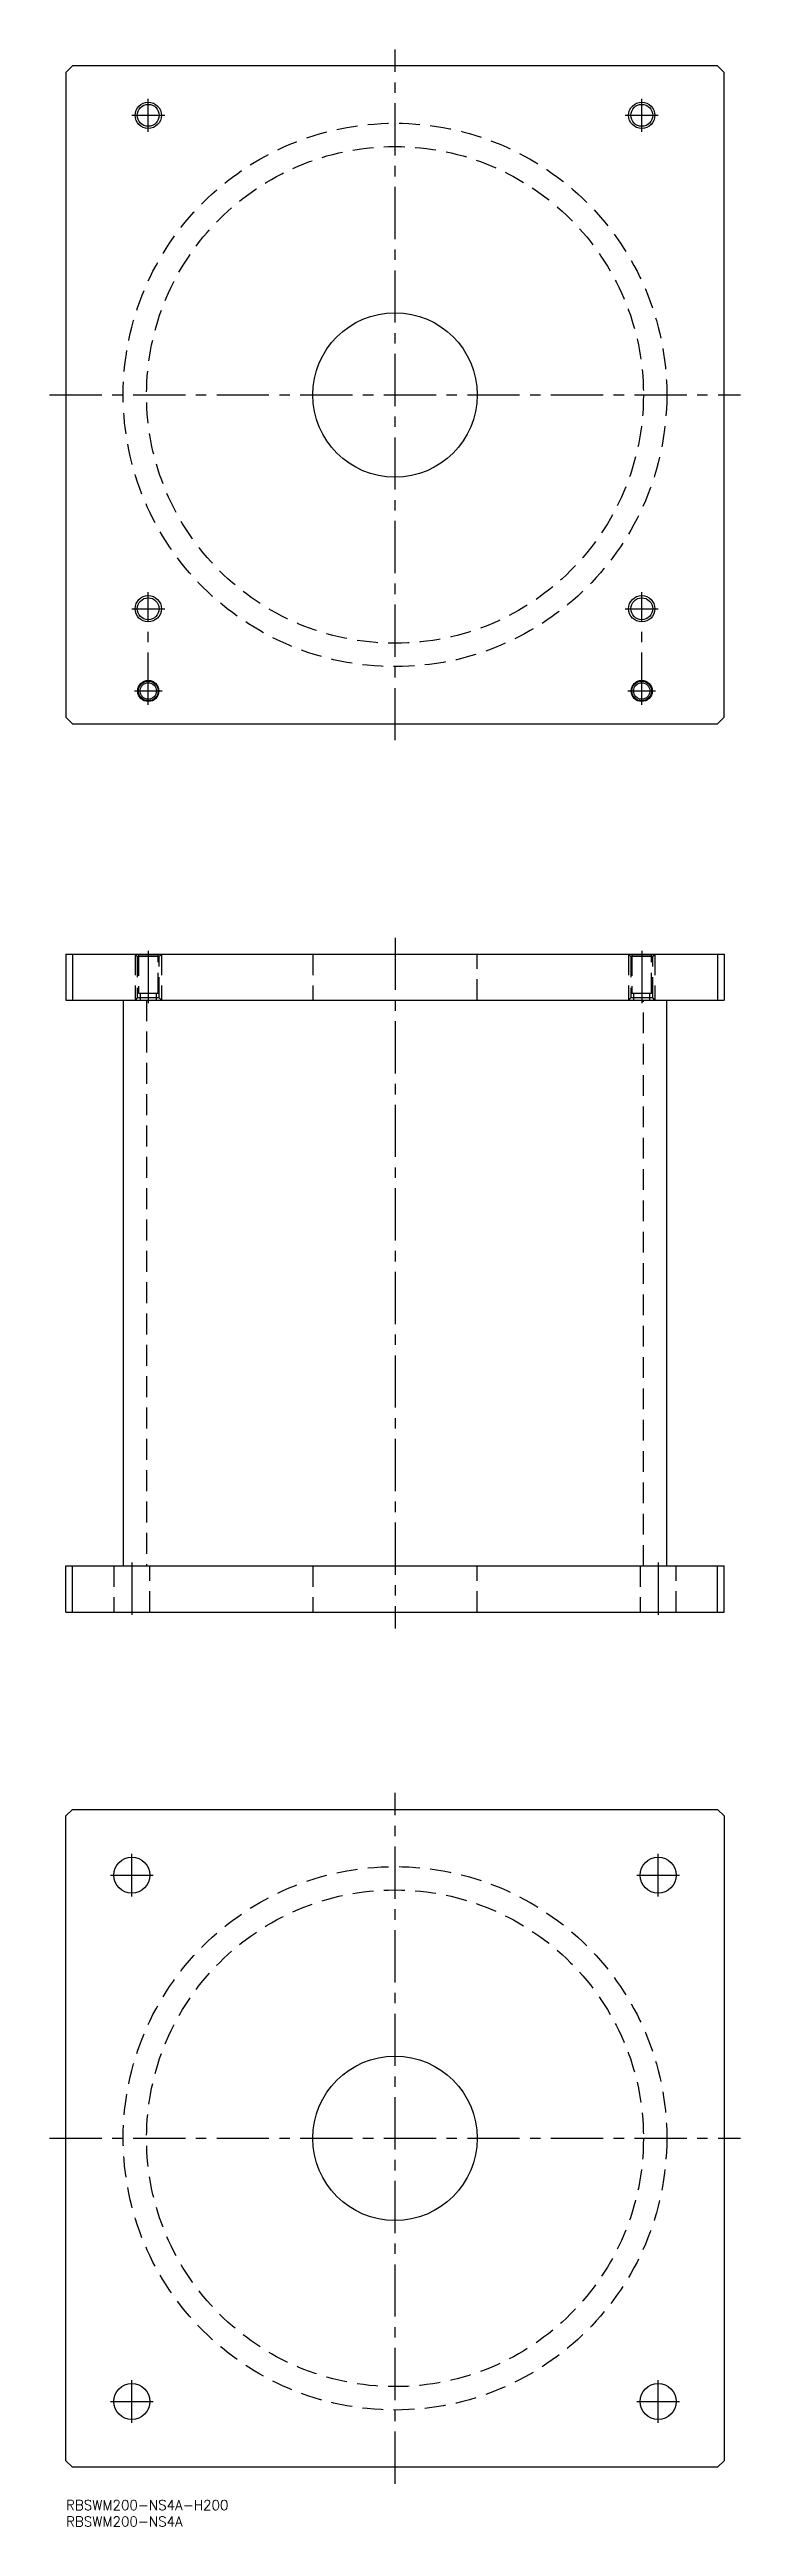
# Model space of a CAD drawing. Extents: x -5 to 205, y -8 to 745.
import ezdxf

# ---------------------------------------------------------------- set-up
doc = ezdxf.new("R2010")
doc.units = 0
doc.header["$LTSCALE"] = 0.5
doc.linetypes.add('CENTER', pattern=[50.8, 31.75, -6.35, 6.35, -6.35])
doc.linetypes.add('DASHED', pattern=[19.05, 12.7, -6.35])
for name, color, linetype in [('MSM_CENTER', 1, 'CENTER'), ('MSM_CONTINUOUS', 7, 'CONTINUOUS'), ('MSM_DASHED', 4, 'DASHED'), ('MSM_NARROW', 5, 'CONTINUOUS'), ('MSM_PART_NUMBER', 7, 'CONTINUOUS')]:
    doc.layers.add(name, color=color, linetype=linetype)
doc.styles.get("Standard").update_dxf_attribs({"font": 'txt.shx', "height": 3, "bigfont": 'bigfont.shx'})

msp = doc.modelspace()

# ---------------------------------------------------------------- linework, layer by layer
at = {"layer": 'MSM_CENTER'}
for p, q in [((100, 535), (100, 745)), ((20, 725), (30, 725)), ((25, 720), (25, 730)), ((170, 725), (180, 725)), ((175, 720), (175, 730)), ((-5, 640), (205, 640)), ((25, 545.8), (25, 580)), ((175, 545.8), (175, 580)), ((20, 575), (30, 575)), ((170, 575), (180, 575)), ((20.8, 550), (29.2, 550)), ((170.8, 550), (179.2, 550)), ((100, 475), (100, 265)), ((25, 471), (25, 455)), ((175, 471), (175, 455)), ((20, 285), (20, 269)), ((180, 285), (180, 269)), ((100, 5), (100, 215)), ((20, 183.5), (20, 196.5)), ((180, 183.5), (180, 196.5)), ((13.5, 190), (26.5, 190)), ((173.5, 190), (186.5, 190)), ((-5, 110), (205, 110)), ((20, 23.5), (20, 36.5)), ((180, 23.5), (180, 36.5)), ((13.5, 30), (26.5, 30)), ((173.5, 30), (186.5, 30))]:
    msp.add_line(p, q, dxfattribs=at)
at = {"layer": 'MSM_CONTINUOUS'}
for p, q in [((2, 740), (0, 738)), ((0, 738), (0, 542)), ((198, 740), (2, 740)), ((200, 738), (198, 740)), ((200, 542), (200, 738)), ((0, 542), (2, 540)), ((2, 540), (198, 540)), ((198, 540), (200, 542)), ((0, 470), (0, 456)), ((0, 470), (200, 470)), ((2, 470), (2, 456)), ((198, 470), (198, 456)), ((200, 470), (200, 456)), ((0, 456), (200, 456)), ((17.4, 456), (17.4, 284)), ((182.6, 284), (182.6, 456)), ((0, 270), (0, 284)), ((0, 284), (200, 284)), ((2, 270), (2, 284)), ((198, 270), (198, 284)), ((200, 270), (200, 284)), ((0, 270), (200, 270)), ((0, 208), (2, 210)), ((0, 12), (0, 208)), ((2, 210), (198, 210)), ((198, 210), (200, 208)), ((200, 208), (200, 12)), ((2, 10), (0, 12)), ((198, 10), (2, 10)), ((200, 12), (198, 10))]:
    msp.add_line(p, q, dxfattribs=at)
for centre, radius in [((25, 725), 3.3235), ((175, 725), 3.3235), ((100, 640), 25), ((25, 575), 3.3235), ((175, 575), 3.3235), ((25, 550), 3.2), ((25, 550), 3), ((25, 550), 2.5), ((175, 550), 3.2), ((175, 550), 3), ((175, 550), 2.5), ((20, 190), 5.5), ((180, 190), 5.5), ((100, 110), 25), ((20, 30), 5.5), ((180, 30), 5.5)]:
    msp.add_circle(centre, radius, dxfattribs=at)
at = {"layer": 'MSM_DASHED'}
for p, q in [((21, 470), (21.6765, 469.3235)), ((21, 470), (21, 456)), ((21.6765, 469.3235), (21.6765, 456.6765)), ((28.3235, 469.3235), (21.6765, 469.3235)), ((21.8, 470), (22, 469.8)), ((22, 469.8), (22, 458)), ((28, 469.8), (22, 469.8)), ((28, 469.8), (28.2, 470)), ((28, 458), (28, 469.8)), ((28.3235, 469.3235), (29, 470)), ((28.3235, 456.6765), (28.3235, 469.3235)), ((29, 470), (29, 456)), ((75, 470), (75, 456)), ((125, 456), (125, 470)), ((171, 470), (171.6765, 469.3235)), ((171, 470), (171, 456)), ((171.6765, 469.3235), (171.6765, 456.6765)), ((178.3235, 469.3235), (171.6765, 469.3235)), ((171.8, 470), (172, 469.8)), ((172, 469.8), (172, 458)), ((178, 469.8), (172, 469.8)), ((178, 469.8), (178.2, 470)), ((178, 458), (178, 469.8)), ((178.3235, 469.3235), (179, 470)), ((178.3235, 456.6765), (178.3235, 469.3235)), ((179, 470), (179, 456)), ((21.6765, 456.6765), (21, 456)), ((28.3235, 456.6765), (21.6765, 456.6765)), ((28, 458), (22, 458)), ((22.5, 458), (22.5, 456)), ((24.5, 456), (24.5, 284)), ((27.5, 456), (27.5, 458)), ((29, 456), (28.3235, 456.6765)), ((171.6765, 456.6765), (171, 456)), ((178.3235, 456.6765), (171.6765, 456.6765)), ((178, 458), (172, 458)), ((172.5, 458), (172.5, 456)), ((175.5, 284), (175.5, 456)), ((177.5, 456), (177.5, 458)), ((179, 456), (178.3235, 456.6765)), ((14.5, 284), (14.5, 270)), ((25.5, 270), (25.5, 284)), ((75, 284), (75, 270)), ((125, 270), (125, 284)), ((174.5, 284), (174.5, 270)), ((185.5, 270), (185.5, 284))]:
    msp.add_line(p, q, dxfattribs=at)
for centre, radius in [((100, 640), 82.6), ((100, 640), 75.5), ((100, 110), 82.6), ((100, 110), 75.5)]:
    msp.add_circle(centre, radius, dxfattribs=at)
at = {"layer": 'MSM_NARROW'}
for centre in [(25, 725), (175, 725), (25, 575), (175, 575)]:
    msp.add_circle(centre, 4, dxfattribs=at)

# ---------------------------------------------------------------- texts
at = {"layer": 'MSM_PART_NUMBER'}
for s, p in [('RBSWM200-NS4A-H200', (0, -3)), ('RBSWM200-NS4A', (0, -8))]:
    msp.add_text(s, height=3, dxfattribs=at).set_placement(p)

doc.saveas('drawing.dxf')
